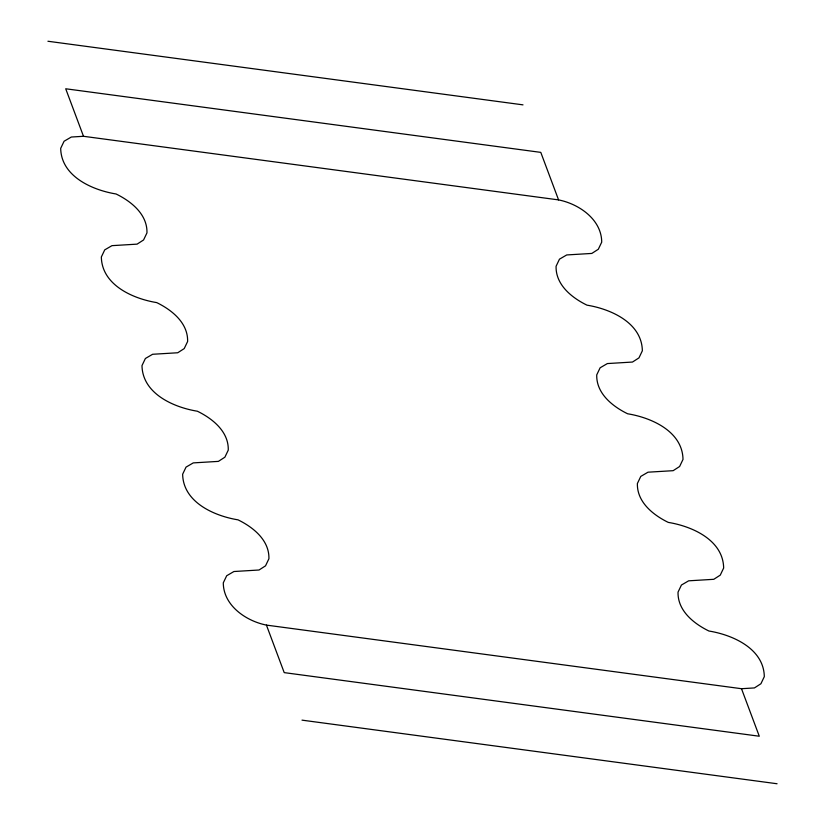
<?xml version="1.0" encoding="UTF-8"?>
<svg xmlns="http://www.w3.org/2000/svg" width="825" height="825" viewBox="0 0 825 825"><rect width="100%" height="100%" fill="white"/><g stroke="black" fill="none" stroke-linecap="round" stroke-linejoin="round"><path stroke-width="1.24" d="M83.5 136.29L71.311 137.032L64.082 141.25L60.689 148.356C61.163 176.385 92.287 190.101 116.067 193.978C131.237 201.372 147.489 214.356 146.963 232.867L143.571 239.962L137.094 244.138L111.963 245.654L104.734 249.872L101.341 256.977C101.815 285.017 132.928 298.722 156.719 302.6C171.889 309.994 188.141 322.977 187.615 341.488L184.222 348.583L177.746 352.76L152.615 354.276L145.386 358.493L141.993 365.599C142.467 393.638 173.58 407.344 197.371 411.221C212.541 418.615 228.793 431.599 228.267 450.11L224.874 457.205L218.388 461.381L193.267 462.897L186.037 467.115L182.645 474.22C183.119 502.26 214.232 515.965 238.023 519.843C253.193 527.237 269.445 540.22 268.919 558.731L265.526 565.837L259.04 570.003L233.918 571.519L226.689 575.747L223.286 582.842C223.379 605.56 246.056 621.05 266.434 625.102L741.5 688.71L754.442 687.926L760.918 683.75L764.311 676.644C763.837 648.615 732.713 634.899 708.933 631.022C693.763 623.628 677.511 610.644 678.037 592.133L681.429 585.038L688.658 580.821L713.79 579.305L720.266 575.128L723.659 568.023C723.185 539.983 692.072 526.278 668.281 522.4C653.111 515.006 636.859 502.023 637.385 483.512L640.778 476.417L648.017 472.189L673.138 470.683L679.614 466.507L683.007 459.401C682.533 431.362 651.42 417.656 627.629 413.779C612.459 406.385 596.207 393.401 596.733 374.89L600.126 367.795L607.365 363.567L632.486 362.051L638.962 357.885L642.355 350.78C641.881 322.74 610.768 309.035 586.977 305.157C571.808 297.763 555.555 284.78 556.081 266.269L559.474 259.163L566.713 254.946L591.834 253.43L598.311 249.253L601.714 242.158C601.621 219.44 578.944 203.95 558.566 199.898L83.5 136.29L65.711 88.77L540.788 152.377L558.566 199.898M47.932 41.25L522.998 104.858M302.002 720.143L777.067 783.75M741.5 688.71L759.289 736.23L284.213 672.623L266.434 625.102"/></g></svg>
